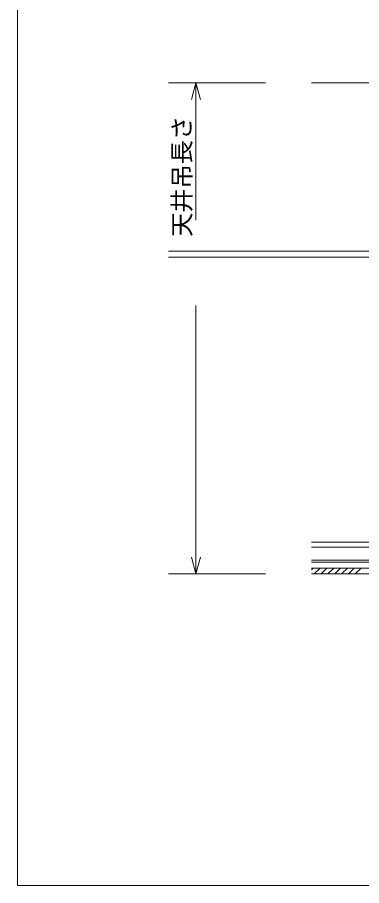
# Model space of a CAD drawing. Units: millimetres at full size, sheet at 1:20; details may follow other scales. Extents: x -4155 to 4045, y -2866 to 2834.
# Drawn here: x -878 to -166, y 114 to 1909 of the extents above; entities that cross this region are included whole.
import ezdxf
from ezdxf.enums import TextEntityAlignment as Align

# ---------------------------------------------------------------- set-up
doc = ezdxf.new("R2010")
doc.units = ezdxf.units.MM
doc.header["$LTSCALE"] = 20
for name, color, linetype, lineweight in [('1-0_断面', 7, 'Continuous', 9), ('1-1_寸法', 7, 'Continuous', 9), ('1-2_文字', 7, 'Continuous', 9), ('F-1_レイアウト', 7, 'Continuous', 9)]:
    doc.layers.add(name, color=color, linetype=linetype, lineweight=lineweight)
doc.styles.add('ＭＳ ゴシック', font='')
doc.styles.get('ＭＳ ゴシック').set_extended_font_data('MS Gothic')

msp = doc.modelspace()

# ---------------------------------------------------------------- linework, layer by layer
at = {"layer": '1-0_断面'}
for p, q in [((-269.22, 1773.24), (3772.19, 1773.24)), ((-269.22, 823.68), (-95.74, 823.68)), ((-269.22, 813.08), (-95.74, 813.08)), ((-269.22, 786.68), (1720.76, 786.68)), ((-269.22, 782.68), (1721.26, 782.68)), ((-269.22, 770.18), (3772.19, 770.18)), ((-269.22, 766.58), (-265.62, 770.18)), ((-269.22, 758.18), (3772.19, 758.18)), ((-263.48, 758.18), (-251.48, 770.18)), ((-249.34, 758.18), (-237.34, 770.18)), ((-235.19, 758.18), (-223.19, 770.18)), ((-221.05, 758.18), (-209.05, 770.18)), ((-206.91, 758.18), (-194.91, 770.18)), ((-192.77, 758.18), (-180.77, 770.18)), ((-178.62, 758.18), (-166.62, 770.18))]:
    msp.add_line(p, q, dxfattribs=at)
at = {"layer": '1-1_寸法'}
for p, q in [((-565.12, 1425.24), (756.06, 1425.24)), ((-565.12, 1413.24), (746.85, 1413.24))]:
    msp.add_line(p, q, dxfattribs=at)
at = {"layer": '1-2_文字'}
for p, q in [((-364.43, 1773.24), (-565.12, 1773.24)), ((-508.36, 1773.24), (-517.54, 1738.95)), ((-508.36, 1773.24), (-499.17, 1738.95)), ((-508.36, 1773.24), (-508.36, 1489.24)), ((-508.36, 1313.24), (-508.36, 758.18)), ((-508.36, 758.18), (-517.54, 792.47)), ((-508.36, 758.18), (-499.17, 792.47)), ((-364.43, 758.18), (-565.12, 758.18))]:
    msp.add_line(p, q, dxfattribs=at)
at = {"layer": 'F-1_レイアウト'}
for p, q in [((-877.93, 113.62), (-877.93, 2834.35)), ((4045.15, 113.62), (-877.93, 113.62))]:
    msp.add_line(p, q, dxfattribs=at)

# ---------------------------------------------------------------- texts
at = {"layer": '1-2_文字', "style": 'ＭＳ ゴシック'}
msp.add_text('天井吊長さ', height=36.66, rotation=90, dxfattribs=at).set_placement((-508.36, 1454.9), align=Align.BOTTOM_LEFT)

doc.saveas('drawing.dxf')
